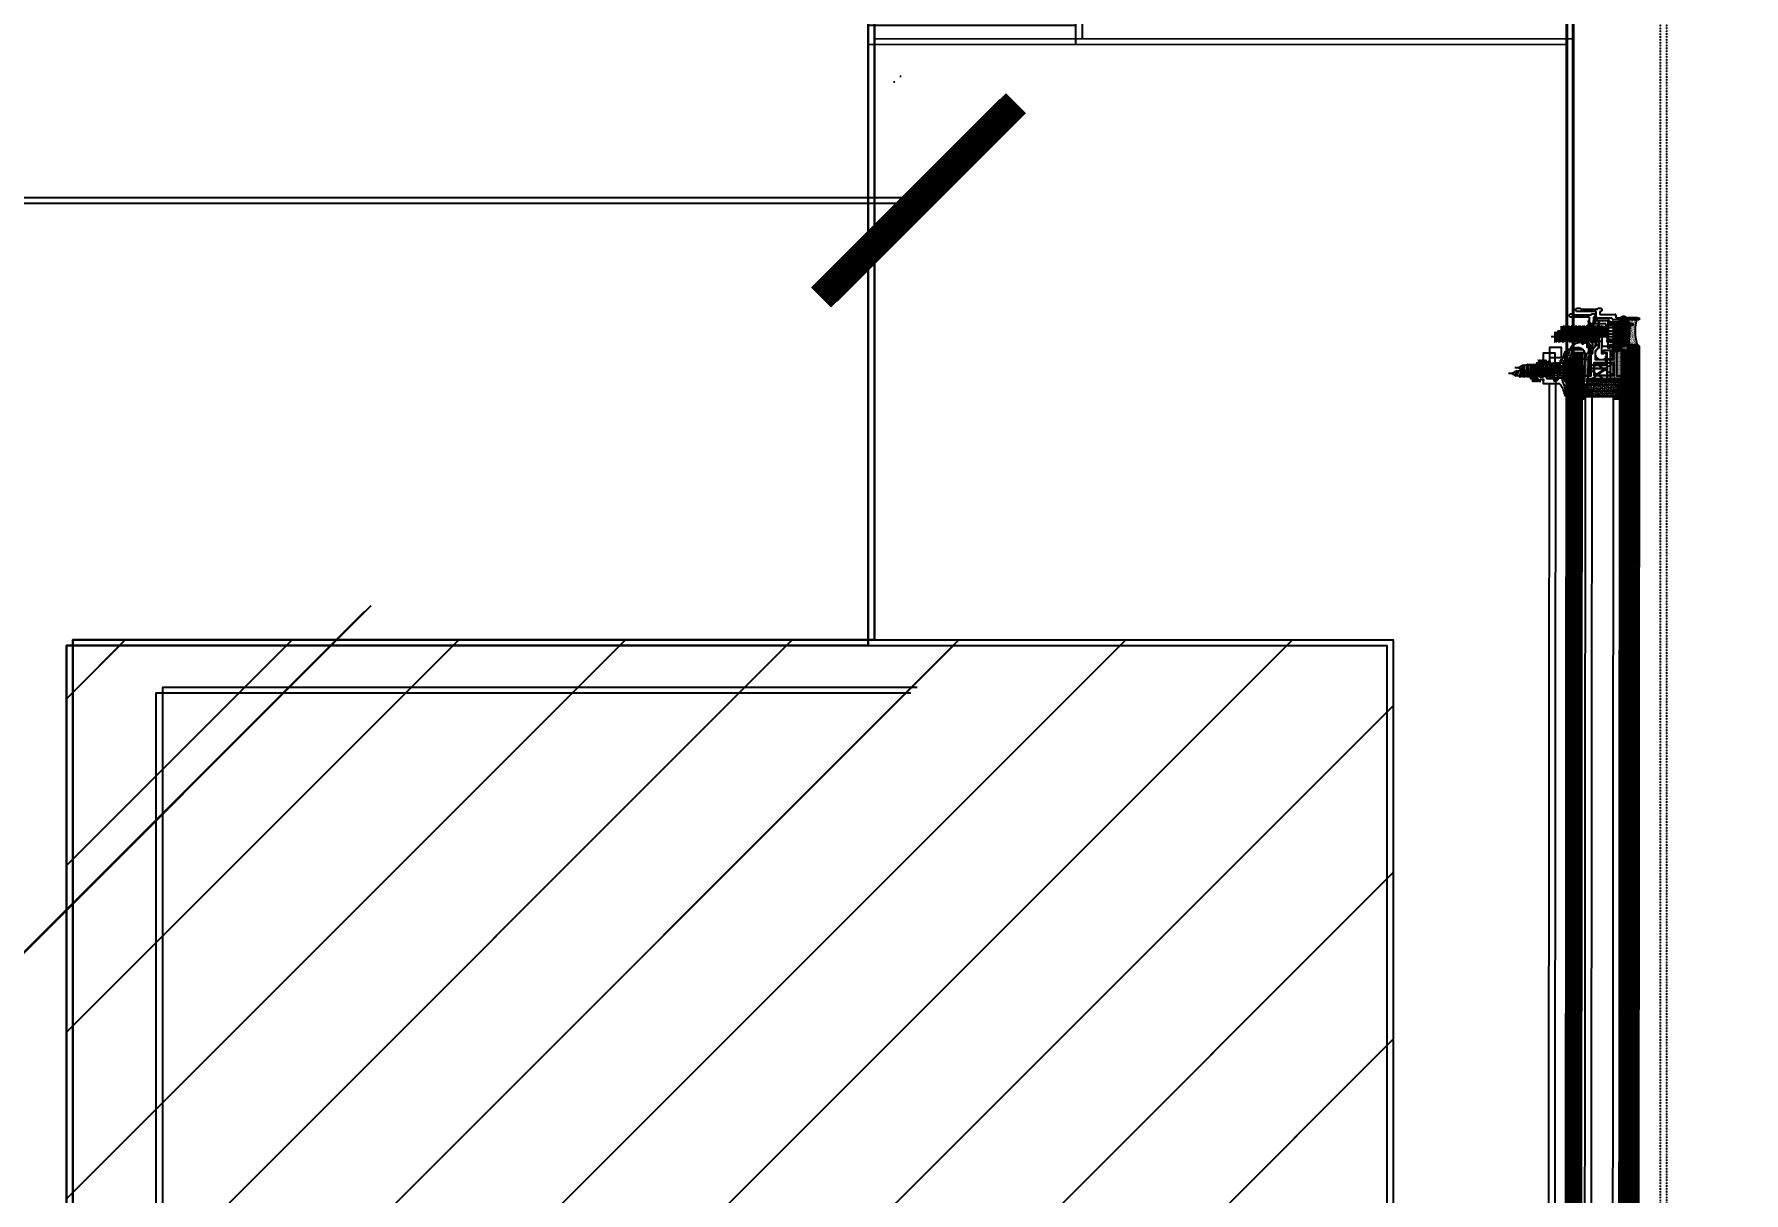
# Model space of a CAD drawing. Header units: inches. Extents: x 4821 to 127877, y 58012 to 433683.
# Drawn here: x 82062 to 82969, y 71086 to 71700 of the extents above; entities that cross this region are included whole.
import ezdxf

# ---------------------------------------------------------------- set-up
doc = ezdxf.new("R2010")
doc.units = ezdxf.units.IN
doc.header["$MEASUREMENT"] = 0
for name, pattern in [('$1$Center', [29.999999, 12, -6, 6, -6]), ('$1$DASHDOT', [25.4, 12.7, -6.35, 0, -6.35]), ('$1$DASHED', [19.05, 12.7, -6.35]), ('104-TYPICAL FLOOR$0$HIDDEN', [0.375, 0.25, -0.125])]:
    doc.linetypes.add(name, pattern=pattern)
for name, color, linetype in [('$1$ACC', 2, 'Continuous'), ('A-ANNO-DIMS', 90, 'Continuous'), ('A-FURN-FIXD', 10, 'Continuous'), ('A-LIN-10', 8, 'Continuous'), ('A-WAL-CMU', 7, 'Continuous'), ('A-WALL', 53, 'Continuous'), ('A-WIN', 141, 'Continuous'), ('COL FISRT$0$COL GROUND$0$Cloums$0$A-COL-HAT', 8, 'Continuous'), ('COL FISRT$0$COL GROUND$0$Cloums$0$A-COL-RFC', 210, 'Continuous'), ('HA', 9, 'Continuous')]:
    doc.layers.add(name, color=color, linetype=linetype)
doc.styles.add('T25-100', font='calibri.ttf', dxfattribs={"width": 0.8, "height": 250})
doc.styles.add('T25-200', font='calibri.ttf', dxfattribs={"width": 0.8, "height": 500})
doc.dimstyles.new('D100', dxfattribs={"dimtxt": 250, "dimasz": 100, "dimexe": 0.18, "dimexo": 0.0625, "dimgap": 90, "dimtad": 1, "dimdec": 0, "dimrnd": 5, "dimzin": 9, "dimdsep": 46, "dimtxsty": 'T25-100', "dimblk": 'ARCHTICK', "dimcen": 90, "dimse1": 1, "dimse2": 1, "dimclrd": 256, "dimclre": 90, "dimclrt": 7, "dimazin": 0, "dimtfac": 200, "dimtdec": 0, "dimtofl": 0, "dimtmove": 2, "dimatfit": 3, "dimldrblk": 'DOT', "dimfxl": 1, "dimtolj": 1, "dimarcsym": 0})

# ---------------------------------------------------------------- blocks, each defined once
blk = doc.blocks.new('COL FISRT')
at = {"layer": 'COL FISRT$0$COL GROUND$0$Cloums$0$A-COL-HAT'}
h = blk.add_hatch(dxfattribs=at)
h.set_pattern_fill('ANSI31', color=256, scale=500)
h.set_pattern_definition([(45, (1133291.507, -1550303.88), (-44.194174, 44.194174), [])])
h.paths.add_polyline_path([(1194552.91, -1535147.09), (1195252.91, -1535147.09), (1195252.91, -1535847.09), (1194552.91, -1535847.09)])
at = {"layer": 'COL FISRT$0$COL GROUND$0$Cloums$0$A-COL-RFC', "linetype": 'Continuous', "elevation": 0}
blk.add_lwpolyline([(1195252.91, -1535847.09), (1194552.91, -1535847.09), (1194552.91, -1535147.09), (1195252.91, -1535147.09)], close=True, dxfattribs=at)
blk = doc.blocks.new('nn win')
for points in [[(1073782.32, -1333384.73, 0.506094), (1073772.73, -1333379.14), (1073772.73, -1333381.77), (1073761.42, -1333381.77), (1073761.42, -1333384.73)], [(1074343.15, -1333384.71, -0.506094), (1074352.73, -1333379.12), (1074352.73, -1333381.76), (1074364.05, -1333381.76), (1074364.05, -1333384.71)], [(1073782.32, -1333396.73, -0.506094), (1073772.73, -1333402.32), (1073772.73, -1333399.68), (1073761.42, -1333399.68), (1073761.42, -1333396.73)], [(1074343.15, -1333396.71, 0.506094), (1074352.73, -1333402.3), (1074352.73, -1333399.66), (1074364.05, -1333399.66), (1074364.05, -1333396.71)]]:
    blk.add_hatch(color=2).paths.add_polyline_path(points)
at = {"color": 2}
for p, q in [((1073652.73, -1333363.23, -517.49), (1073642.73, -1333363.23, -517.49)), ((1074472.73, -1333363.21, -517.49), (1074482.73, -1333363.21, -517.49)), ((1073642.73, -1333473.23, -517.49), (1073652.73, -1333473.23, -517.49)), ((1074482.73, -1333473.21, -517.49), (1074472.73, -1333473.21, -517.49))]:
    blk.add_line(p, q, dxfattribs=at)
for p, q in [((1074352.73, -1333363.21, 517.48), (1073772.73, -1333363.23, -517.49)), ((1073772.73, -1333418.23, -517.49), (1074352.73, -1333418.21, 517.48)), ((1074432.73, -1333473.21, 703.03), (1073692.73, -1333473.23, -517.49))]:
    blk.add_line(p, q)
at = {"color": 2, "elevation": 1034.97}
for points in [[(1073652.73, -1333473.23), (1073692.73, -1333473.23), (1073692.73, -1333363.23), (1073692.73, -1333363.23), (1073692.73, -1333363.23), (1073652.73, -1333363.23)], [(1074472.73, -1333473.21), (1074432.73, -1333473.21), (1074432.73, -1333363.21), (1074432.73, -1333363.21), (1074432.73, -1333363.21), (1074472.73, -1333363.21)]]:
    blk.add_lwpolyline(points, close=True, dxfattribs=at)
at = {"color": 9, "elevation": 1034.97}
for points in [[(1073657.73, -1333468.23), (1073687.73, -1333468.23), (1073687.73, -1333368.23), (1073657.73, -1333368.23)], [(1074467.73, -1333468.21), (1074437.73, -1333468.21), (1074437.73, -1333368.21), (1074467.73, -1333368.21)]]:
    blk.add_lwpolyline(points, close=True, dxfattribs=at)
at = {"color": 2}
for points, elevation in [([(1073772.73, -1333384.73), (1073772.73, -1333363.23), (1073692.73, -1333363.23), (1073692.73, -1333418.23), (1073772.73, -1333418.23), (1073772.73, -1333396.73)], -517.49), ([(1074352.73, -1333384.71), (1074352.73, -1333363.21), (1074432.73, -1333363.21), (1074432.73, -1333418.21), (1074352.73, -1333418.21), (1074352.73, -1333396.71)], 517.48)]:
    blk.add_lwpolyline(points, dxfattribs=dict(at, elevation=elevation))
at = {"color": 9}
for points, elevation in [([(1073768.23, -1333384.73), (1073768.23, -1333367.73), (1073697.23, -1333367.73), (1073697.23, -1333413.73), (1073768.23, -1333413.73), (1073768.23, -1333396.73)], -517.49), ([(1074357.23, -1333384.71), (1074357.23, -1333367.71), (1074428.23, -1333367.71), (1074428.23, -1333413.71), (1074357.23, -1333413.71), (1074357.23, -1333396.71)], 517.48)]:
    blk.add_lwpolyline(points, dxfattribs=dict(at, elevation=elevation))
at = {"color": 2, "elevation": 1034.97}
for points in [[(1073782.32, -1333384.73, 0.506094), (1073772.73, -1333379.14), (1073772.73, -1333381.77), (1073761.42, -1333381.77), (1073761.42, -1333384.73)], [(1074343.15, -1333384.71, -0.506094), (1074352.73, -1333379.12), (1074352.73, -1333381.76), (1074364.05, -1333381.76), (1074364.05, -1333384.71)], [(1073782.32, -1333396.73, -0.506094), (1073772.73, -1333402.32), (1073772.73, -1333399.68), (1073761.42, -1333399.68), (1073761.42, -1333396.73)], [(1074343.15, -1333396.71, 0.506094), (1074352.73, -1333402.3), (1074352.73, -1333399.66), (1074364.05, -1333399.66), (1074364.05, -1333396.71)]]:
    blk.add_lwpolyline(points, format="xyb", close=True, dxfattribs=at)
at = {"elevation": 1034.97}
blk.add_lwpolyline([(1073751.42, -1333396.73), (1074374.05, -1333396.71), (1074374.05, -1333384.71), (1073751.42, -1333384.73)], close=True, dxfattribs=at)
blk = doc.blocks.new('kr')
at = {"layer": 'A-LIN-10', "linetype": '104-TYPICAL FLOOR$0$HIDDEN', "ltscale": 0.4}
blk.add_line((1023757.47, -1333195.01), (1020421.59, -1333195.01, 0), dxfattribs=at)
blk = doc.blocks.new('$1$M6x25')
at = {"color": 2, "linetype": '$1$Center', "ltscale": 10}
blk.add_line((-7.77, 0), (26.88, 0), dxfattribs=at)
at = {"color": 71}
for p, q in [((-6, 4.5), (-6, -4.5)), ((0, 5), (-5.5, 5)), ((0, 5), (0, -5)), ((0.82, 2.34), (0, 2.34)), ((1.19, 3), (0.82, 2.34)), ((0.82, 2.34), (1.88, -2.34)), ((1.85, 2.34), (1.19, 3)), ((1.85, 2.34), (2.91, -2.34)), ((2.82, 2.34), (1.85, 2.34)), ((3.19, 3), (2.82, 2.34)), ((2.82, 2.34), (3.88, -2.34)), ((3.85, 2.34), (3.19, 3)), ((3.85, 2.34), (4.91, -2.34)), ((4.82, 2.34), (3.85, 2.34)), ((5.19, 3), (4.82, 2.34)), ((4.82, 2.34), (5.88, -2.34)), ((5.85, 2.34), (5.19, 3)), ((5.85, 2.34), (6.91, -2.34)), ((6.82, 2.34), (5.85, 2.34)), ((7.19, 3), (6.82, 2.34)), ((6.82, 2.34), (7.88, -2.34)), ((7.85, 2.34), (7.19, 3)), ((7.85, 2.34), (8.91, -2.34)), ((8.82, 2.34), (7.85, 2.34)), ((9.19, 3), (8.82, 2.34)), ((8.82, 2.34), (9.88, -2.34)), ((9.85, 2.34), (9.19, 3)), ((9.85, 2.34), (10.91, -2.34)), ((10.82, 2.34), (9.85, 2.34)), ((11.19, 3), (10.82, 2.34)), ((10.82, 2.34), (11.88, -2.34)), ((11.85, 2.34), (11.19, 3)), ((11.85, 2.34), (12.91, -2.34)), ((12.82, 2.34), (11.85, 2.34)), ((13.19, 3), (12.82, 2.34)), ((12.82, 2.34), (13.88, -2.34)), ((13.85, 2.34), (13.19, 3)), ((13.85, 2.34), (14.91, -2.34)), ((14.82, 2.34), (13.85, 2.34)), ((15.19, 3), (14.82, 2.34)), ((14.82, 2.34), (15.88, -2.34)), ((15.85, 2.34), (15.19, 3)), ((15.85, 2.34), (16.91, -2.34)), ((16.82, 2.34), (15.85, 2.34)), ((17.19, 3), (16.82, 2.34)), ((16.82, 2.34), (17.88, -2.34)), ((17.85, 2.34), (17.19, 3)), ((17.85, 2.34), (18.91, -2.34)), ((18.82, 2.34), (17.85, 2.34)), ((19.19, 3), (18.82, 2.34)), ((18.82, 2.34), (19.88, -2.34)), ((19.85, 2.34), (19.19, 3)), ((19.85, 2.34), (20.91, -2.34)), ((20.82, 2.34), (19.85, 2.34)), ((21.19, 3), (20.82, 2.34)), ((20.82, 2.34), (21.88, -2.34)), ((21.85, 2.34), (21.19, 3)), ((21.85, 2.34), (22.91, -2.34)), ((22.82, 2.34), (21.85, 2.34)), ((23.19, 3), (22.82, 2.34)), ((22.82, 2.34), (23.88, -2.34)), ((23.85, 2.34), (23.19, 3)), ((23.85, 2.34), (24.91, -2.34)), ((24.82, 2.34), (23.85, 2.34)), ((25, 2.66), (24.82, 2.34)), ((24.82, 2.34), (25, 1.56)), ((25, 2.66), (25, -2.34)), ((0, -5), (-5.5, -5)), ((1.88, -2.34), (0, -2.34)), ((1.88, -2.34), (2.54, -3)), ((2.54, -3), (2.91, -2.34)), ((2.91, -2.34), (3.88, -2.34)), ((3.88, -2.34), (4.54, -3)), ((4.54, -3), (4.91, -2.34)), ((4.91, -2.34), (5.88, -2.34)), ((5.88, -2.34), (6.54, -3)), ((6.54, -3), (6.91, -2.34)), ((6.91, -2.34), (7.88, -2.34)), ((7.88, -2.34), (8.54, -3)), ((8.54, -3), (8.91, -2.34)), ((8.91, -2.34), (9.88, -2.34)), ((9.88, -2.34), (10.54, -3)), ((10.54, -3), (10.91, -2.34)), ((10.91, -2.34), (11.88, -2.34)), ((11.88, -2.34), (12.54, -3)), ((12.54, -3), (12.91, -2.34)), ((12.91, -2.34), (13.88, -2.34)), ((13.88, -2.34), (14.54, -3)), ((14.54, -3), (14.91, -2.34)), ((14.91, -2.34), (15.88, -2.34)), ((15.88, -2.34), (16.54, -3)), ((16.54, -3), (16.91, -2.34)), ((16.91, -2.34), (17.88, -2.34)), ((17.88, -2.34), (18.54, -3)), ((18.54, -3), (18.91, -2.34)), ((18.91, -2.34), (19.88, -2.34)), ((19.88, -2.34), (20.54, -3)), ((20.54, -3), (20.91, -2.34)), ((20.91, -2.34), (21.88, -2.34)), ((21.88, -2.34), (22.54, -3)), ((22.54, -3), (22.91, -2.34)), ((22.91, -2.34), (23.88, -2.34)), ((23.88, -2.34), (24.54, -3)), ((24.54, -3), (24.91, -2.34)), ((24.91, -2.34), (25, -2.34))]:
    blk.add_line(p, q, dxfattribs=at)
at = {"color": 71, "linetype": '$1$DASHED', "ltscale": 100}
for p, q in [((-6, 2.89), (-3, 2.89)), ((-6, 1.44), (-3, 1.44)), ((-6, -1.44), (-3, -1.44)), ((-6, -2.89), (-3, -2.89))]:
    blk.add_line(p, q, dxfattribs=at)
at = {"color": 71}
for centre, start, end in [((-5.5, 4.5), 90, 180), ((-5.5, -4.5), 180, 270)]:
    blk.add_arc(centre, 0.5, start, end, dxfattribs=at)
at = {"color": 71, "linetype": '$1$DASHED', "ltscale": 100}
for centre, radius, start, end in [((-4.2, 2.17), 1.4, 329.0209, 30.9791), ((-8.11, 0), 5.31, 344.22219, 15.77781), ((-4.2, -2.17), 1.4, 329.0209, 30.9791)]:
    blk.add_arc(centre, radius, start, end, dxfattribs=at)
blk = doc.blocks.new('$1$joint silicone 2')
h = blk.add_hatch()
h.set_pattern_fill('AR-SAND', color=11, scale=0.3)
h.set_pattern_definition([(37.5, (18049.9647, 8866.313), (-0.018898007, 0.578047131), [0, -0.456, 0, -0.51, 0, -0.4875]), (7.5, (18049.9647, 8866.313), (0.530933012, 0.84664382), [0, -0.246, 0, -0.411, 0, -0.1575]), (327.5, (18049.5957, 8866.313), (0.934242559, 0.001697716), [0, -0.15, 0, -0.54, 0, -0.705]), (317.5, (18049.5957, 8866.313), (0.90183798, 0.26330267), [0, -0.075, 0, -0.354, 0, -0.405])])
edge = h.paths.add_edge_path()
edge.add_line((-6.23, 1.18), (-6.21, 1.17))
edge.add_line((-6.21, 1.17), (-5.75, 0.91))
edge.add_line((-5.75, 0.91), (-5.19, 0.68))
edge.add_line((-5.19, 0.68), (-4.55, 0.49))
edge.add_line((-4.55, 0.49), (-3.83, 0.33))
edge.add_line((-3.83, 0.33), (-3.05, 0.21))
edge.add_line((-3.05, 0.21), (-2.21, 0.11))
edge.add_line((-2.21, 0.11), (-1.35, 0.05))
edge.add_line((-1.35, 0.05), (-0.45, 0.01))
edge.add_line((-0.45, 0.01), (0.45, -0.01))
edge.add_line((0.45, -0.01), (1.36, 0.01))
edge.add_line((1.36, 0.01), (2.25, 0.05))
edge.add_line((2.25, 0.05), (3.12, 0.11))
edge.add_line((3.12, 0.11), (3.95, 0.21))
edge.add_line((3.95, 0.21), (4.73, 0.33))
edge.add_line((4.73, 0.33), (5.45, 0.49))
edge.add_line((5.45, 0.49), (6.1, 0.68))
edge.add_line((6.1, 0.68), (6.66, 0.91))
edge.add_line((6.66, 0.91), (7.12, 1.17))
edge.add_line((7.12, 1.17), (7.13, 1.18))
edge.add_line((7.13, 1.18), (7.45, 0.83))
edge.add_line((7.45, 0.83), (7.45, -4.17))
edge.add_arc((0.45, -28.17), 25, 73.7398, 106.2602)
edge.add_line((-6.55, -4.17), (-6.55, 0.83))
edge.add_line((-6.55, 0.83), (-6.23, 1.18))
at = {"color": 11}
blk.add_lwpolyline([(-6.23, 1.18), (-6.21, 1.17), (-5.75, 0.91), (-5.19, 0.68), (-4.55, 0.49), (-3.83, 0.33), (-3.05, 0.21), (-2.21, 0.11), (-1.35, 0.05), (-0.45, 0.01), (0.45, -0.01), (1.36, 0.01), (2.25, 0.05), (3.12, 0.11), (3.95, 0.21), (4.73, 0.33), (5.45, 0.49), (6.1, 0.68), (6.66, 0.91), (7.12, 1.17), (7.13, 1.18), (7.45, 0.83), (7.45, -4.17, 0.142857), (-6.55, -4.17), (-6.55, 0.83)], format="xyb", close=True, dxfattribs=at)
blk = doc.blocks.new('$1$butile2')
h = blk.add_hatch(color=11)
h.dxf.hatch_style = 1
h.paths.add_polyline_path([(9.3, 0.2), (0, 0.2), (0, 0), (9.3, 0)])
at = {"color": 11}
blk.add_lwpolyline([(9.3, 0.2), (0, 0.2), (0, 0), (9.3, 0)], close=True, dxfattribs=at)
blk = doc.blocks.new('$1$inner silicone')
h = blk.add_hatch()
h.set_pattern_fill('DOTS', scale=4)
h.paths.add_polyline_path([(12.2, 0), (12.2, -0.2), (12.2, -4), (0, -4, 0.23607), (0, 0)])
at = {"color": 7}
blk.add_line((12.2, -0.2), (12.2, 0), dxfattribs=at)
blk.add_arc((-4, -2), 4.47, 333.43473, 26.56527, dxfattribs=at)
blk = doc.blocks.new('$1$outer silicone')
h = blk.add_hatch()
h.set_pattern_fill('DOTS', scale=4)
h.paths.add_polyline_path([(16.7, 0), (16.7, -5.8), (16.7, -6), (0, -6, 0.293351), (0, 0)])
at = {"color": 7}
blk.add_line((16.7, -5.8), (16.7, -6), dxfattribs=at)
blk.add_arc((-4.67, -3), 5.55, 327.30183, 32.69817, dxfattribs=at)
blk = doc.blocks.new('$1$GTSY500112')
at = {"layer": 'A-FURN-FIXD'}
blk.add_lwpolyline([(5.93, -11.75, 0.57735), (5.07, -11.75, -1), (4.2, -11.25), (4.49, -10.75, 0.965781), (3.64, -10.22, -0.138673), (1.56, -11.98, -1.037842), (1.37, -11.52, 0.283592), (2.23, -10.43, -0.584426), (2.31, -10.4, 1.39494), (2.44, -10), (1.75, -10, 0.111575), (1.32, -10.1, -0.09543), (-6.01, -12, -0.91232), (-6.08, -11.51, 0.076551), (-0.47, -9.14, 0.260148), (0, -8.29), (0, 0), (1.56, 0), (2.11, -0.24), (2.45, 0.05), (2.45, 1.67), (1.96, 1.89), (1.81, 2.1), (1.92, 2.38), (3.29, 3.53), (5.21, 3.03), (5.79, 3.03), (7.71, 3.53), (9.08, 2.38), (9.19, 2.1), (9.03, 1.89), (8.55, 1.67), (8.55, 0.05), (8.88, -0.24), (9.44, 0), (11, 0), (11, -8.29, 0.260148), (11.47, -9.14, 0.076551), (17.08, -11.51, -0.91232), (17, -12, -0.09543), (9.68, -10.1, 0.111575), (9.25, -10), (8.55, -10, 1.39494), (8.69, -10.4, -0.584426), (8.77, -10.43, 0.283592), (9.62, -11.52, -1.037842), (9.43, -11.98, -0.138673), (7.36, -10.22, 0.965781), (6.51, -10.75), (6.8, -11.25, -1)], format="xyb", close=True, dxfattribs=at)
for points in [[(4.13, -0.07), (3.64, 0.42), (3.64, 1.47), (4.13, 1.96), (6.87, 1.96), (7.36, 1.47), (7.36, 0.42), (6.87, -0.07)], [(4.01, -1.58), (4.5, -2.07), (4.5, -7.11), (4.01, -7.6), (3.19, -7.6), (2.7, -7.11), (2.7, -2.07), (3.19, -1.58)], [(7.81, -7.6), (6.99, -7.6), (6.5, -7.11), (6.5, -2.07), (6.99, -1.58), (7.81, -1.58), (8.3, -2.07), (8.3, -7.11)]]:
    blk.add_lwpolyline(points, close=True, dxfattribs=at)
blk = doc.blocks.new('$1$GTSY500502')
at = {"color": 151}
blk.add_lwpolyline([(-1.78, 2.38, -0.668179), (-2.07, 1.7), (-2.35, 1.7), (-2.35, 0), (-2.01, -0.29), (-1.68, 0), (0, 0), (0, -0.49), (-1, -0.49), (-1, -0.99), (1.91, -0.99, 0.15392), (2.48, -0.81, -0.807191), (2.77, -1.07, -0.191853), (2.18, -1.52, -0.072848), (0.68, -1.72), (0, -1.72), (0, -3), (-2.5, -3), (-2.5, -2.5, 0.414214), (-2.8, -2.2), (-8.2, -2.2, 0.414214), (-8.5, -2.5), (-8.5, -3), (-11, -3), (-11, -1.72), (-11.68, -1.72, -0.072848), (-13.18, -1.52, -0.191853), (-13.77, -1.07, -0.807191), (-13.48, -0.81, 0.15392), (-12.91, -0.99), (-10, -0.99), (-10, -0.49), (-11, -0.49), (-11, 0), (-9.32, 0), (-8.99, -0.29), (-8.65, 0), (-8.65, 1.7), (-8.93, 1.7, -0.668179), (-9.22, 2.38), (-7.8, 3.8), (-3.2, 3.8)], format="xyb", close=True, dxfattribs=at)
blk.add_lwpolyline([(-3.64, 0.49), (-4.13, 0), (-6.87, 0), (-7.36, 0.49), (-7.36, 1.47), (-6.87, 1.96), (-4.13, 1.96), (-3.64, 1.47)], close=True, dxfattribs=at)
blk = doc.blocks.new('$1$RHS4.2x22')
at = {"layer": 'A-FURN-FIXD', "linetype": '$1$DASHDOT'}
blk.add_line((4.78, 0), (-24, 0), dxfattribs=at)
at = {"layer": 'A-FURN-FIXD'}
for p, q in [((-22, 0), (-20.26, 1.09)), ((-19.72, -1.3), (-22, 0)), ((-19.98, 1.61), (-20.26, 1.09)), ((-19.72, -1.3), (-20.26, 1.09)), ((-19.45, 1.09), (-19.98, 1.61)), ((-18.23, 1.58), (-19.45, 1.09)), ((-18.91, -1.3), (-19.45, 1.09)), ((-17.85, 2.1), (-18.13, 1.58)), ((-17.42, -1.58), (-18.13, 1.58)), ((-17.33, 1.58), (-17.85, 2.1)), ((-16.14, 1.58), (-17.33, 1.58)), ((-16.61, -1.58), (-17.33, 1.58)), ((-15.85, 2.1), (-16.14, 1.58)), ((-15.42, -1.58), (-16.14, 1.58)), ((-15.33, 1.58), (-15.85, 2.1)), ((-14.61, -1.58), (-15.33, 1.58)), ((-14.14, 1.58), (-15.33, 1.58)), ((-13.85, 2.1), (-14.14, 1.58)), ((-13.43, -1.58), (-14.14, 1.58)), ((-13.33, 1.58), (-13.85, 2.1)), ((-12.62, -1.58), (-13.33, 1.58)), ((-12.14, 1.58), (-13.33, 1.58)), ((-11.86, 2.1), (-12.14, 1.58)), ((-11.43, -1.58), (-12.14, 1.58)), ((-11.33, 1.58), (-11.86, 2.1)), ((-10.62, -1.58), (-11.33, 1.58)), ((-10.15, 1.58), (-11.33, 1.58)), ((-9.86, 2.1), (-10.15, 1.58)), ((-9.43, -1.58), (-10.15, 1.58)), ((-9.86, 2.1), (-9.34, 1.58)), ((-8.62, -1.58), (-9.34, 1.58)), ((-8.15, 1.58), (-9.34, 1.58)), ((-7.86, 2.1), (-8.15, 1.58)), ((-7.43, -1.58), (-8.15, 1.58)), ((-7.34, 1.58), (-7.86, 2.1)), ((-6.63, -1.58), (-7.34, 1.58)), ((-6.15, 1.58), (-7.34, 1.58)), ((-5.86, 2.1), (-6.15, 1.58)), ((-5.44, -1.58), (-6.15, 1.58)), ((-5.34, 1.58), (-5.86, 2.1)), ((-4.63, -1.58), (-5.34, 1.58)), ((-4.15, 1.58), (-5.34, 1.58)), ((-3.87, 2.1), (-4.15, 1.58)), ((-3.44, -1.58), (-4.15, 1.58)), ((-3.44, -1.58), (-4.15, 1.58)), ((-3.34, 1.58), (-3.87, 2.1)), ((-2.63, -1.58), (-3.34, 1.58)), ((-2.16, 1.58), (-3.34, 1.58)), ((-1.87, 2.1), (-2.16, 1.58)), ((-1.44, -1.58), (-2.16, 1.58)), ((-1.35, 1.58), (-1.87, 2.1)), ((-0.63, -1.58), (-1.35, 1.58)), ((-0.16, 1.58), (-1.35, 1.58)), ((0, 1.87), (-0.16, 1.58)), ((0, 0.87), (-0.16, 1.58)), ((1.42, 4.1), (0, 4.1)), ((0, -4.1), (0, 4.1)), ((3.05, 0.46), (2.04, 0.46)), ((2.04, -0.46), (2.04, 0.46)), ((-19.72, -1.3), (-19.2, -1.82)), ((-19.2, -1.82), (-18.91, -1.3)), ((-17.42, -1.58), (-18.91, -1.3)), ((-17.42, -1.58), (-16.9, -2.1)), ((-16.9, -2.1), (-16.61, -1.58)), ((-15.42, -1.58), (-16.61, -1.58)), ((-15.42, -1.58), (-14.9, -2.1)), ((-14.9, -2.1), (-14.61, -1.58)), ((-13.43, -1.58), (-14.61, -1.58)), ((-13.43, -1.58), (-12.9, -2.1)), ((-12.9, -2.1), (-12.62, -1.58)), ((-11.43, -1.58), (-12.62, -1.58)), ((-11.43, -1.58), (-10.91, -2.1)), ((-10.91, -2.1), (-10.62, -1.58)), ((-9.43, -1.58), (-10.62, -1.58)), ((-9.43, -1.58), (-8.91, -2.1)), ((-8.91, -2.1), (-8.62, -1.58)), ((-7.43, -1.58), (-8.62, -1.58)), ((-7.43, -1.58), (-6.91, -2.1)), ((-6.91, -2.1), (-6.63, -1.58)), ((-5.44, -1.58), (-6.63, -1.58)), ((-5.44, -1.58), (-4.91, -2.1)), ((-4.91, -2.1), (-4.63, -1.58)), ((-3.44, -1.58), (-4.63, -1.58)), ((-3.44, -1.58), (-2.92, -2.1)), ((-2.92, -2.1), (-2.63, -1.58)), ((-1.44, -1.58), (-2.63, -1.58)), ((-1.44, -1.58), (-0.92, -2.1)), ((-0.92, -2.1), (-0.63, -1.58)), ((0, -1.58), (-0.63, -1.58)), ((1.42, -4.1), (0, -4.1)), ((3.05, -0.46), (2.04, -0.46))]:
    blk.add_line(p, q, dxfattribs=at)
for centre, start, end in [((-5.01, -0.91), 9.62942, 37.90566), ((-5.01, 0.91), 322.09434, 350.37058)]:
    blk.add_arc(centre, 8.15, start, end, dxfattribs=at)
blk = doc.blocks.new('FIRST SLAB EDGE')
at = {"ltscale": 0.5, "extrusion": (5.69003e-07, -1.56101e-06, 1)}
h = blk.add_hatch(dxfattribs=at)
h.set_pattern_fill('ANSI38', color=21, scale=5, angle=179.01621, style=0)
h.set_pattern_definition([(224.01620899, (630235.1728, -1352179.86326), (0.4342886525, -0.44946453287), []), (314.01620899, (630235.1728, -1352179.86326), (1.3180418379, -0.46464041323), [1.5625, -0.9375])])
h.paths.add_polyline_path([(1195971.63, -1739293.65), (1195971.37, -1739293.19), (1195971.08, -1739292.82), (1195970.76, -1739292.53), (1195970.43, -1739292.33), (1195970.09, -1739292.19), (1195969.75, -1739292.12), (1195969.41, -1739292.11), (1195969.07, -1739292.15), (1195968.76, -1739292.23), (1195968.46, -1739292.35), (1195968.18, -1739292.5), (1195967.94, -1739292.68), (1195967.72, -1739292.88), (1195967.53, -1739293.09), (1195967.38, -1739293.31), (1195967.27, -1739293.53), (1195967.2, -1739293.74), (1195967.16, -1739293.96), (1195967.16, -1739294.19), (1195967.17, -1739294.44), (1195967.21, -1739294.7), (1195967.25, -1739295), (1195967.3, -1739295.33), (1195967.34, -1739295.7), (1195967.38, -1739296.11), (1195967.41, -1739296.57), (1195967.43, -1739297.06), (1195967.44, -1739297.58), (1195967.45, -1739298.13), (1195967.45, -1739298.69), (1195967.45, -1739299.27), (1195967.45, -1739299.85), (1195967.45, -1739300.44), (1195967.45, -1739301.01), (1195967.45, -1739301.58), (1195967.44, -1739302.12), (1195967.43, -1739302.65), (1195967.41, -1739303.14), (1195967.38, -1739303.6), (1195967.34, -1739304.01), (1195967.3, -1739304.38), (1195967.25, -1739304.71), (1195967.21, -1739305), (1195967.17, -1739305.27), (1195967.16, -1739305.51), (1195967.16, -1739305.74), (1195967.2, -1739305.96), (1195967.27, -1739306.18), (1195967.38, -1739306.4), (1195967.53, -1739306.62), (1195967.72, -1739306.83), (1195967.94, -1739307.03), (1195968.18, -1739307.21), (1195968.46, -1739307.36), (1195968.76, -1739307.48), (1195969.07, -1739307.56), (1195969.41, -1739307.6), (1195969.75, -1739307.59), (1195970.09, -1739307.52), (1195970.43, -1739307.38), (1195970.76, -1739307.17), (1195971.08, -1739306.89), (1195971.37, -1739306.52), (1195971.63, -1739306.06), (1195971.85, -1739305.5), (1195972.05, -1739304.85), (1195972.2, -1739304.13), (1195972.33, -1739303.35), (1195972.42, -1739302.52), (1195972.49, -1739301.65), (1195972.53, -1739300.76), (1195972.54, -1739299.85), (1195972.53, -1739298.95), (1195972.49, -1739298.06), (1195972.42, -1739297.19), (1195972.33, -1739296.36), (1195972.2, -1739295.57), (1195972.05, -1739294.85), (1195971.85, -1739294.21)])
at = {"extrusion": (5.69003e-07, -1.56101e-06, 1)}
h = blk.add_hatch(dxfattribs=at)
h.set_pattern_fill('ANSI32', angle=179.01621)
h.set_pattern_definition([(224.016208986, (622690.8999, -1344893.7056), (0.2605731915, -0.26967871972), []), (224.016208986, (622690.72316, -1344893.70255), (0.2605731915, -0.26967871972), [])])
h.paths.add_polyline_path([(1195924.31, -1739315.11), (1195924.31, -1739316.61), (1195923.31, -1739316.61), (1195923.31, -1739319.06), (1195923.01, -1739319.36), (1195923.31, -1739319.66), (1195923.31, -1739322.11), (1195924.31, -1739322.11), (1195924.31, -1739323.61), (1195928.81, -1739323.61), (1195928.81, -1739322.61), (1195929.41, -1739322.61), (1195930.31, -1739323.51), (1195930.31, -1739323.3), (1195930.55, -1739322.75), (1195930.26, -1739322.41), (1195928.64, -1739322.41), (1195928.42, -1739322.9), (1195928.21, -1739323.05), (1195927.93, -1739322.94), (1195926.78, -1739321.57), (1195927.28, -1739319.65), (1195927.28, -1739319.07), (1195926.78, -1739317.15), (1195927.93, -1739315.78), (1195928.21, -1739315.67), (1195928.42, -1739315.82), (1195928.64, -1739316.31), (1195930.26, -1739316.31), (1195930.55, -1739315.97), (1195930.31, -1739315.42), (1195930.31, -1739315.21), (1195929.41, -1739316.11), (1195928.81, -1739316.11), (1195928.81, -1739315.11)])
h = blk.add_hatch(dxfattribs=at)
h.set_pattern_fill('HEX', color=140, scale=3, angle=179.01621)
h.set_pattern_definition([(179.01620899, (636844.3996, -1337696.1873), (-0.011151949, -0.6494233088), [0.375, -0.75]), (299.01620899, (636844.3996, -1337696.1873), (0.56799305774, 0.3150537833), [0.375, -0.75]), (239.01620899, (636844.02466, -1337696.18083), (0.55684110875, -0.33436952553), [0.375, -0.75])])
edge = h.paths.add_edge_path()
edge.add_line((1195950.56, -1739331.05), (1195950.56, -1739326.8))
edge.add_arc((1195950.86, -1739326.8), 0.3, 1214.99978, 1259.99978, ccw=False)
edge.add_line((1195950.65, -1739326.59), (1195951.8, -1739325.44))
edge.add_arc((1195952.01, -1739325.65), 0.3, 1169.99978, 1214.99978, ccw=False)
edge.add_line((1195952.01, -1739325.35), (1195968.01, -1739325.35))
edge.add_arc((1195968.01, -1739325.65), 0.3, 1124.99978, 1169.99978, ccw=False)
edge.add_line((1195968.22, -1739325.44), (1195969.37, -1739326.59))
edge.add_arc((1195969.16, -1739326.8), 0.3, 1079.99978, 1124.99978, ccw=False)
edge.add_line((1195969.46, -1739326.8), (1195969.46, -1739331.05))
edge.add_arc((1195969.16, -1739331.05), 0.3, 989.99978, 1079.99978, ccw=False)
edge.add_line((1195969.16, -1739331.35), (1195950.86, -1739331.35))
edge.add_arc((1195950.86, -1739331.05), 0.3, 1259.99978, 1349.99978, ccw=False)
at = {"layer": '$1$ACC', "color": 101, "extrusion": (5.69003e-07, -1.56101e-06, 1), "elevation": 1212.68}
for points in [[(1195950.56, -1739331.65, -0.414214), (1195950.26, -1739331.35), (1195950.26, -1739326.68, -0.198912), (1195950.35, -1739326.47), (1195951.67, -1739325.14, -0.198912), (1195951.88, -1739325.05), (1195968.14, -1739325.05, -0.198912), (1195968.35, -1739325.14), (1195969.67, -1739326.47, -0.198912), (1195969.76, -1739326.68), (1195969.76, -1739331.35, -0.414214), (1195969.46, -1739331.65)], [(1195950.56, -1739331.05), (1195950.56, -1739326.8, -0.198912), (1195950.65, -1739326.59), (1195951.8, -1739325.44, -0.198912), (1195952.01, -1739325.35), (1195968.01, -1739325.35, -0.198912), (1195968.22, -1739325.44), (1195969.37, -1739326.59, -0.198912), (1195969.46, -1739326.8), (1195969.46, -1739331.05, -0.414214), (1195969.16, -1739331.35), (1195950.86, -1739331.35, -0.414214)]]:
    blk.add_lwpolyline(points, format="xyb", close=True, dxfattribs=at)
at = {"color": 165, "linetype": 'Continuous', "extrusion": (5.69003e-07, -1.56101e-06, 1)}
for p, q in [((1195942.32, -1739311.36, 1209.28), (1195941.72, -1740147.87, 1209.28)), ((1195948.31, -1739311.36, 1209.28), (1195942.31, -1739311.36, 1209.28)), ((1195943.32, -1739311.36, 1209.28), (1195942.72, -1740147.87, 1209.28)), ((1195944.32, -1739311.36, 1209.28), (1195943.72, -1740147.87, 1209.28)), ((1195945.32, -1739311.36, 1209.28), (1195944.72, -1740147.87, 1209.28)), ((1195946.32, -1739311.36, 1209.28), (1195945.72, -1740147.87, 1209.28)), ((1195947.32, -1739311.36, 1209.28), (1195946.72, -1740147.87, 1209.28)), ((1195971.72, -1739306.86, 1209.28), (1195971.12, -1740147.87, 1209.28)), ((1195971.71, -1739306.86, 1209.28), (1195976.71, -1739306.86, 1209.28)), ((1195971.71, -1739306.86, 1209.28), (1195976.71, -1739306.86, 1209.28)), ((1195972.72, -1739306.86, 1209.28), (1195972.12, -1740147.87, 1209.28)), ((1195973.72, -1739306.86, 1209.28), (1195973.12, -1740147.87, 1209.28)), ((1195974.72, -1739306.86, 1209.28), (1195974.12, -1740147.87, 1209.28)), ((1195975.72, -1739306.86, 1209.28), (1195975.12, -1740147.87, 1209.28)), ((1195976.72, -1739306.87, 1209.28), (1195976.12, -1740147.87, 1209.28)), ((1195976.71, -1739306.86, 1209.28), (1195977.71, -1739307.86, 1209.28)), ((1195977.72, -1739307.87, 1209.28), (1195977.12, -1740147.87, 1209.28))]:
    blk.add_line(p, q, dxfattribs=at)
at = {"color": 7, "extrusion": (5.69003e-07, -1.56101e-06, 1)}
blk.add_line((1195971.71, -1739306.86, 1209.28), (1195971.36, -1739306.53, 1209.28), dxfattribs=at)
blk.add_line((1195971.71, -1739306.86, 1209.28), (1195971.36, -1739306.53, 1209.28), dxfattribs=at)
at = {"color": 52, "extrusion": (5.69003e-07, -1.56101e-06, 1)}
for p, q in [((1195954.01, -1739316.66, 1209.28), (1195964.01, -1739323.36, 1209.28)), ((1195964.01, -1739316.66, 1209.28), (1195954.01, -1739323.36, 1209.28))]:
    blk.add_line(p, q, dxfattribs=at)
at = {"color": 16, "linetype": 'Continuous', "extrusion": (5.69003e-07, -1.56101e-06, 1)}
blk.add_line((1195948.51, -1739332.86, 1209.28), (1195948.31, -1739332.86, 1209.28), dxfattribs=at)
at = {"color": 31, "extrusion": (5.69003e-07, -1.56101e-06, 1)}
blk.add_line((1195970.92, -1739332.86, 1209.28), (1195970.33, -1740147.87, 1209.28), dxfattribs=at)
at = {"color": 3, "linetype": '$1$Center', "ltscale": 50, "extrusion": (5.69003e-07, -1.56101e-06, 1), "elevation": 1212.68}
blk.add_lwpolyline([(1195963.41, -1739293.35), (1195963.41, -1739292.95), (1195955.81, -1739292.95, -0.414214), (1195954.81, -1739291.95), (1195954.81, -1739289.35), (1195944.51, -1739289.35), (1195943.98, -1739288.69, -0.352941), (1195943.98, -1739288.32), (1195944.51, -1739287.65), (1195946.51, -1739287.65), (1195946.51, -1739288.15), (1195955.76, -1739288.15), (1195955.76, -1739287.65), (1195957.51, -1739287.65), (1195958.04, -1739288.32, -0.352941), (1195958.04, -1739288.69), (1195957.51, -1739289.35), (1195956.81, -1739289.35), (1195956.81, -1739290.95), (1195964.91, -1739290.95, -0.414214), (1195965.41, -1739291.45), (1195965.41, -1739292.85), (1195977.71, -1739292.85), (1195977.71, -1739293.85), (1195963.91, -1739293.85, -0.414214)], format="xyb", close=True, dxfattribs=at)
at = {"color": 7, "extrusion": (5.69003e-07, -1.56101e-06, 1), "elevation": 1212.68}
blk.add_lwpolyline([(1195959.29, -1739314.45), (1195962.1, -1739314.45, 1.010051), (1195963.51, -1739313.04), (1195963.51, -1739310.27, 1.010051), (1195962.1, -1739308.85), (1195961.31, -1739308.85), (1195961.31, -1739294.35), (1195956.31, -1739294.35), (1195956.31, -1739308.7, 1.08744)], format="xyb", close=True, dxfattribs=at)
at = {"color": 21, "extrusion": (5.69003e-07, -1.56101e-06, 1)}
blk.add_lwpolyline([(1195971.63, -1739293.65), (1195971.37, -1739293.19), (1195971.08, -1739292.82), (1195970.76, -1739292.53), (1195970.43, -1739292.33), (1195970.09, -1739292.19), (1195969.75, -1739292.12), (1195969.41, -1739292.11), (1195969.07, -1739292.15), (1195968.76, -1739292.23), (1195968.46, -1739292.35), (1195968.18, -1739292.5), (1195967.94, -1739292.68), (1195967.72, -1739292.88), (1195967.53, -1739293.09), (1195967.38, -1739293.31), (1195967.27, -1739293.53), (1195967.2, -1739293.74), (1195967.16, -1739293.96), (1195967.16, -1739294.19), (1195967.17, -1739294.44), (1195967.21, -1739294.7), (1195967.25, -1739295), (1195967.3, -1739295.33), (1195967.34, -1739295.7), (1195967.38, -1739296.11), (1195967.41, -1739296.57), (1195967.43, -1739297.06), (1195967.44, -1739297.58), (1195967.45, -1739298.13), (1195967.45, -1739298.69), (1195967.45, -1739299.27), (1195967.45, -1739299.85), (1195967.45, -1739300.44), (1195967.45, -1739301.01), (1195967.45, -1739301.58), (1195967.44, -1739302.12), (1195967.43, -1739302.65), (1195967.41, -1739303.14), (1195967.38, -1739303.6), (1195967.34, -1739304.01), (1195967.3, -1739304.38), (1195967.25, -1739304.71), (1195967.21, -1739305), (1195967.17, -1739305.27), (1195967.16, -1739305.51), (1195967.16, -1739305.74), (1195967.2, -1739305.96), (1195967.27, -1739306.18), (1195967.38, -1739306.4), (1195967.53, -1739306.62), (1195967.72, -1739306.83), (1195967.94, -1739307.03), (1195968.18, -1739307.21), (1195968.46, -1739307.36), (1195968.76, -1739307.48), (1195969.07, -1739307.56), (1195969.41, -1739307.6), (1195969.75, -1739307.59), (1195970.09, -1739307.52), (1195970.43, -1739307.38), (1195970.76, -1739307.17), (1195971.08, -1739306.89), (1195971.37, -1739306.52), (1195971.63, -1739306.06), (1195971.85, -1739305.5), (1195972.05, -1739304.85), (1195972.2, -1739304.13), (1195972.33, -1739303.35), (1195972.42, -1739302.52), (1195972.49, -1739301.65), (1195972.53, -1739300.76), (1195972.54, -1739299.85), (1195972.53, -1739298.95), (1195972.49, -1739298.06), (1195972.42, -1739297.19), (1195972.33, -1739296.36), (1195972.2, -1739295.57), (1195972.05, -1739294.85), (1195971.85, -1739294.21)], close=True, dxfattribs=at)
at = {"color": 31, "extrusion": (5.69003e-07, -1.56101e-06, 1), "elevation": 1212.68}
for points in [[(1195930.31, -1739313.86), (1195930.31, -1739308.35), (1195936.31, -1739308.35), (1195936.31, -1739313.86)], [(1195933.32, -1739324.85), (1195932.72, -1740147.87)], [(1195952.52, -1739331.65), (1195951.93, -1740147.87)], [(1195966.93, -1740147.87), (1195967.52, -1739332.85)]]:
    blk.add_lwpolyline(points, dxfattribs=at)
at = {"color": 21, "linetype": 'Continuous', "extrusion": (5.69003e-07, -1.56101e-06, 1), "elevation": 1212.68}
blk.add_lwpolyline([(1195947.51, -1739309.55, -0.414214), (1195948.51, -1739310.55), (1195948.51, -1739311.95), (1195948.51, -1739311.95), (1195948.51, -1739313.35), (1195948.51, -1739313.35), (1195948.51, -1739314.25, 0.414214), (1195949.21, -1739314.95), (1195950.81, -1739314.95), (1195950.81, -1739323.35), (1195952.11, -1739323.35), (1195952.11, -1739313.35), (1195952.11, -1739313.35), (1195952.11, -1739311.95), (1195952.11, -1739311.95), (1195952.11, -1739308.75, 0.414214), (1195949.11, -1739305.75), (1195947.43, -1739305.75, 0.231514), (1195941.32, -1739308.75, 0.624419), (1195941.71, -1739309.55)], format="xyb", close=True, dxfattribs=at)
at = {"color": 16, "linetype": 'Continuous', "extrusion": (5.69003e-07, -1.56101e-06, 1), "elevation": 1212.68}
blk.add_lwpolyline([(1195954.72, -1739307.83, 0.198912), (1195955.01, -1739307.12), (1195955.01, -1739306.85), (1195956.01, -1739306.85), (1195956.01, -1739308.66), (1195954.31, -1739310.36), (1195954.31, -1739314.95), (1195964.21, -1739314.95), (1195964.21, -1739308.35), (1195962.31, -1739308.35), (1195962.31, -1739306.85), (1195965.71, -1739306.85), (1195965.71, -1739323.55), (1195971.51, -1739323.55), (1195971.51, -1739332.85), (1195967.51, -1739332.85), (1195967.51, -1739331.85), (1195970.01, -1739331.85), (1195970.01, -1739325.05), (1195950.01, -1739325.05), (1195950.01, -1739331.85), (1195952.51, -1739331.85), (1195952.51, -1739332.85), (1195948.51, -1739332.85), (1195948.51, -1739323.55), (1195952.31, -1739323.55), (1195952.31, -1739311.35), (1195952.81, -1739311.35), (1195952.81, -1739310.36, -0.198912), (1195953.25, -1739309.3)], format="xyb", close=True, dxfattribs=at)
blk.add_lwpolyline([(1195953.81, -1739323.55), (1195953.81, -1739316.45), (1195964.21, -1739316.45), (1195964.21, -1739323.55)], close=True, dxfattribs=at)
at = {"color": 52, "extrusion": (5.69003e-07, -1.56101e-06, 1), "elevation": 1212.68}
blk.add_lwpolyline([(1195954.01, -1739323.35), (1195954.01, -1739316.65), (1195964.01, -1739316.65), (1195964.01, -1739323.35)], close=True, dxfattribs=at)
at = {"layer": 'A-WAL-CMU'}
for p, q in [((1195942.34, -1737934.84), (1195942.34, -1741934.84)), ((1195572.34, -1739144.84, 1209.28), (1195572.34, -1739307.87, 1209.28)), ((1195572.34, -1739463.53), (1195572.34, -1739144.84))]:
    blk.add_line(p, q, dxfattribs=at)
at = {"layer": 'A-WAL-CMU', "elevation": 1209.28}
blk.add_lwpolyline([(1195572.34, -1739144.84), (1195942.34, -1739144.74)], dxfattribs=at)
at = {"layer": 'A-WAL-CMU'}
blk.add_lwpolyline([(1195572.34, -1739463.53), (1195147.34, -1739463.53), (1195147.34, -1740163.53), (1195572.34, -1740163.53)], dxfattribs=at)
at = {"color": 7, "extrusion": (-5.69003e-07, 1.56101e-06, -1), "zscale": -1}
for name, p, rotation in [('$1$M6x25', (-1195961.31, -1739299.85, -1212.68), 0.0002189598665669354), ('$1$GTSY500502', (-1195953.31, -1739305.35, -1212.68), 270.0002189598666), ('$1$joint silicone 2', (-1195972.54, -1739299.4, -1212.68), 270.0002189598666), ('$1$inner silicone', (-1195948.31, -1739311.35, -1212.68), 270.0002189598666), ('$1$outer silicone', (-1195965.71, -1739306.85, -1212.68), 270.0002189598666), ('$1$RHS4.2x22', (-1195935.81, -1739319.35, -1212.68), 180.0002189598666), ('$1$butile2', (-1195971.51, -1739332.85, -1212.68), 90.00021895986652)]:
    blk.add_blockref(name, p, dxfattribs=dict(at, rotation=rotation))
at = {"color": 7, "extrusion": (5.69003e-07, -1.56101e-06, 1), "rotation": 89.99978104013333}
for name, p in [('$1$GTSY500112', (1195930.31, -1739324.85, 1212.68)), ('$1$butile2', (1195948.51, -1739332.85, 1212.68))]:
    blk.add_blockref(name, p, dxfattribs=at)
at = {"layer": 'A-WAL-CMU', "rotation": 270}
blk.add_blockref('kr', (2529187.35, -717666.67, 2057.55), dxfattribs=at)
at = {"layer": 'A-WIN', "rotation": 270}
blk.add_blockref('nn win', (2529045.55, -664662.1, 1209.28), dxfattribs=at)
blk = doc.blocks.new('_ArchTick')
at = {"color": 0, "linetype": 'ByBlock', "const_width": 0.15}
blk.add_lwpolyline([(-0.5, -0.5), (0.5, 0.5)], dxfattribs=at)
blk = doc.blocks.new('*D184')
at = {"layer": 'A-ANNO-DIMS', "lineweight": -2, "transparency": 16777216}
blk.add_line((66582.73, 71613.39), (82532.73, 71613.39), dxfattribs=at)
at = {"layer": 'Defpoints', "color": 0, "transparency": 16777216}
for p in [(82532.73, 71613.39), (66582.73, 71513.18), (82532.73, 71513.18)]:
    blk.add_point(p, dxfattribs=at)
at = {"layer": 'A-ANNO-DIMS', "lineweight": -2, "transparency": 16777216, "xscale": 100, "yscale": 100, "zscale": 100, "rotation": 180}
blk.add_blockref('_ArchTick', (66582.73, 71613.39), dxfattribs=at)
at = {"layer": 'A-ANNO-DIMS', "lineweight": -2, "transparency": 16777216, "xscale": 100, "yscale": 100, "zscale": 100}
blk.add_blockref('_ArchTick', (82532.73, 71613.39), dxfattribs=at)
at = {"layer": 'A-ANNO-DIMS', "color": 7, "transparency": 16777216, "insert": (74557.73, 71959.54), "char_height": 500, "attachment_point": 5, "style": 'T25-200'}
blk.add_mtext('\\A1;15950', dxfattribs=at)
blk = doc.blocks.new('_Dot')
at = {"lineweight": -2}
blk.add_line((-0.5, 0), (-1, 0), dxfattribs=at)
at = {"const_width": 0.5}
blk.add_lwpolyline([(-0.25, 0, 1), (0.25, 0, 1)], format="xyb", close=True, dxfattribs=at)
blk = doc.blocks.new('*D339')
at = {"layer": 'A-ANNO-DIMS', "lineweight": -2, "transparency": 16777216}
blk.add_line((66579.33, 71610.41), (82529.33, 71610.41), dxfattribs=at)
at = {"layer": 'Defpoints', "color": 0, "transparency": 16777216}
for p in [(82529.33, 71610.41), (66579.33, 71510.2), (82529.33, 71510.2)]:
    blk.add_point(p, dxfattribs=at)
at = {"layer": 'A-ANNO-DIMS', "lineweight": -2, "transparency": 16777216, "xscale": 100, "yscale": 100, "zscale": 100, "rotation": 180}
blk.add_blockref('_ArchTick', (66579.33, 71610.41), dxfattribs=at)
at = {"layer": 'A-ANNO-DIMS', "lineweight": -2, "transparency": 16777216, "xscale": 100, "yscale": 100, "zscale": 100}
blk.add_blockref('_ArchTick', (82529.33, 71610.41), dxfattribs=at)
at = {"layer": 'A-ANNO-DIMS', "color": 7, "transparency": 16777216, "insert": (74554.33, 71956.56), "char_height": 500, "attachment_point": 5, "style": 'T25-200'}
blk.add_mtext('\\A1;15950', dxfattribs=at)

msp = doc.modelspace()

# ---------------------------------------------------------------- hatches: boundary and pattern name
at = {"layer": 'A-WALL'}
h = msp.add_hatch(dxfattribs=at)
h.set_pattern_fill('ANSI36', color=5, scale=250)
h.set_pattern_definition([(45, (-965082.5, -3813.7), (420.9495, 1543.4815), [1984.375, -396.875, 0, -396.875])])
h.paths.add_polyline_path([(82878.96, 80856.26), (80100.91, 80856.26), (80100.91, 82528.84), (66213.35, 82528.84), (66213.35, 68907.53), (82878.96, 68907.53)])
h.paths.add_polyline_path([(51099.98, 82528.84), (37212.42, 82528.84), (37212.42, 80856.26), (34434.37, 80856.26), (34434.37, 68907.53), (51099.98, 68907.53)])
h = msp.add_hatch(dxfattribs=at)
h.set_pattern_fill('ANSI36', color=5, scale=250)
h.set_pattern_definition([(45, (-965085.9, -3816.7), (420.9495, 1543.4815), [1984.375, -396.875, 0, -396.875])])
h.paths.add_polyline_path([(82875.56, 80853.28), (80097.51, 80853.28), (80097.51, 82525.86), (66209.95, 82525.86), (66209.95, 68904.55), (82875.56, 68904.55)])
h.paths.add_polyline_path([(51096.58, 82525.86), (37209.02, 82525.86), (37209.02, 80853.28), (34430.97, 80853.28), (34430.97, 68904.55), (51096.58, 68904.55)])

# ---------------------------------------------------------------- linework, layer by layer
at = {"layer": 'A-WAL-CMU'}
for points in [[(82530.34, 70703.84), (82130.4, 70703.84), (82130.4, 71353.84), (82530.34, 71353.84)], [(82526.94, 70700.85), (82127, 70700.85), (82127, 71350.85), (82526.94, 71350.85)]]:
    msp.add_lwpolyline(points, dxfattribs=at)
at = {"layer": 'A-WALL'}
for points in [[(82874.95, 99395.85), (82874.95, 89400.91), (87604.33, 89400.91), (87604.33, 80603.28), (82874.33, 80603.28), (82874.95, 68904.55), (66209.33, 68904.55), (66209.33, 82275.84), (51095.97, 82275.84), (51095.97, 68904.55), (34429.05, 68904.55), (34429.66, 80603.28), (29699.36, 80603.28), (29696.68, 89400.82), (34429.66, 89400.91), (34429.66, 99395.85), (82874.95, 99395.85)], [(82878.35, 99398.84), (82878.35, 89403.89), (87607.73, 89403.89), (87607.73, 80606.26), (82877.73, 80606.26), (82878.35, 68907.53), (66212.73, 68907.53), (66212.73, 82278.83), (51099.37, 82278.83), (51099.37, 68907.53), (34432.45, 68907.53), (34433.06, 80606.26), (29702.76, 80606.26), (29700.08, 89403.8), (34433.06, 89403.89), (34433.06, 99398.84), (82878.35, 99398.84)]]:
    msp.add_lwpolyline(points, dxfattribs=at)
at = {"layer": 'A-WALL', "elevation": 0}
for points in [[(66212.73, 68907.53), (82878.35, 68907.53), (82878.35, 80856.26), (80100.3, 80856.26), (80100.3, 82528.84), (66212.73, 82528.84), (66212.73, 68907.53)], [(66209.33, 68904.55), (82874.95, 68904.55), (82874.95, 80853.28), (80096.9, 80853.28), (80096.9, 82525.86), (66209.33, 82525.86), (66209.33, 68904.55)], [(82504.33, 79539.62), (82504.33, 71375.85), (82079.33, 71375.85), (82079.33, 70675.85), (82504.33, 70675.85), (82504.95, 69274.55), (66579.33, 69274.55)], [(82507.73, 79542.6), (82507.73, 71378.84), (82082.73, 71378.84), (82082.73, 70678.84), (82507.73, 70678.84), (82508.35, 69277.53), (66582.73, 69277.53)]]:
    msp.add_lwpolyline(points, dxfattribs=at)
at = {"layer": 'HA', "elevation": 0}
for points in [[(51095.97, 68904.55), (34430.36, 68904.55), (34430.36, 80603.28), (29699.36, 80603.28), (29698.84, 89398.62), (34429.66, 89398.62), (34429.66, 99395.85), (82874.95, 99395.86), (82874.95, 89400.91), (87604.33, 89400.91), (87575.63, 80603.28), (82874.95, 80603.28), (82874.95, 68904.55), (34429.05, 68907.09)], [(51099.37, 68907.53), (34433.76, 68907.53), (34433.76, 80606.26), (29702.76, 80606.26), (29702.24, 89401.61), (34433.06, 89401.61), (34433.06, 99398.84), (82878.35, 99398.84), (82878.35, 89403.89), (87607.73, 89403.89), (87579.03, 80606.26), (82878.35, 80606.26), (82878.35, 68907.53), (34432.45, 68910.07)]]:
    msp.add_lwpolyline(points, dxfattribs=at)

# ---------------------------------------------------------------- block references
at = {"layer": 'A-WAL-CMU'}
for name, p in [('FIRST SLAB EDGE', (-1113068, 1810839.38, 0)), ('FIRST SLAB EDGE', (-1113064.6, 1810842.37, 0)), ('COL FISRT', (-1112473.57, 1606522.95)), ('COL FISRT', (-1112470.17, 1606525.93))]:
    msp.add_blockref(name, p, dxfattribs=at)

# ---------------------------------------------------------------- dimensions: what is measured, and where the dimension line sits
at = {"layer": 'A-ANNO-DIMS'}
for base, p1, p2, picture, middle in [((82532.73, 71613.39, 0), (66582.73, 71513.18, 0), (82532.73, 71513.18, 0), '*D184', (74557.73, 71959.54, 0)), ((82529.33, 71610.41, 0), (66579.33, 71510.2, 0), (82529.33, 71510.2, 0), '*D339', (74554.33, 71956.56, 0))]:
    dim = msp.add_linear_dim(base=base, p1=p1, p2=p2, dimstyle='D100', override={"dimtxt": 1000, "dimtxsty": 'T25-200'}, dxfattribs=at)
    dim.commit()
    dim.dimension.update_dxf_attribs({"geometry": picture, "text_midpoint": middle})

doc.saveas('drawing.dxf')
